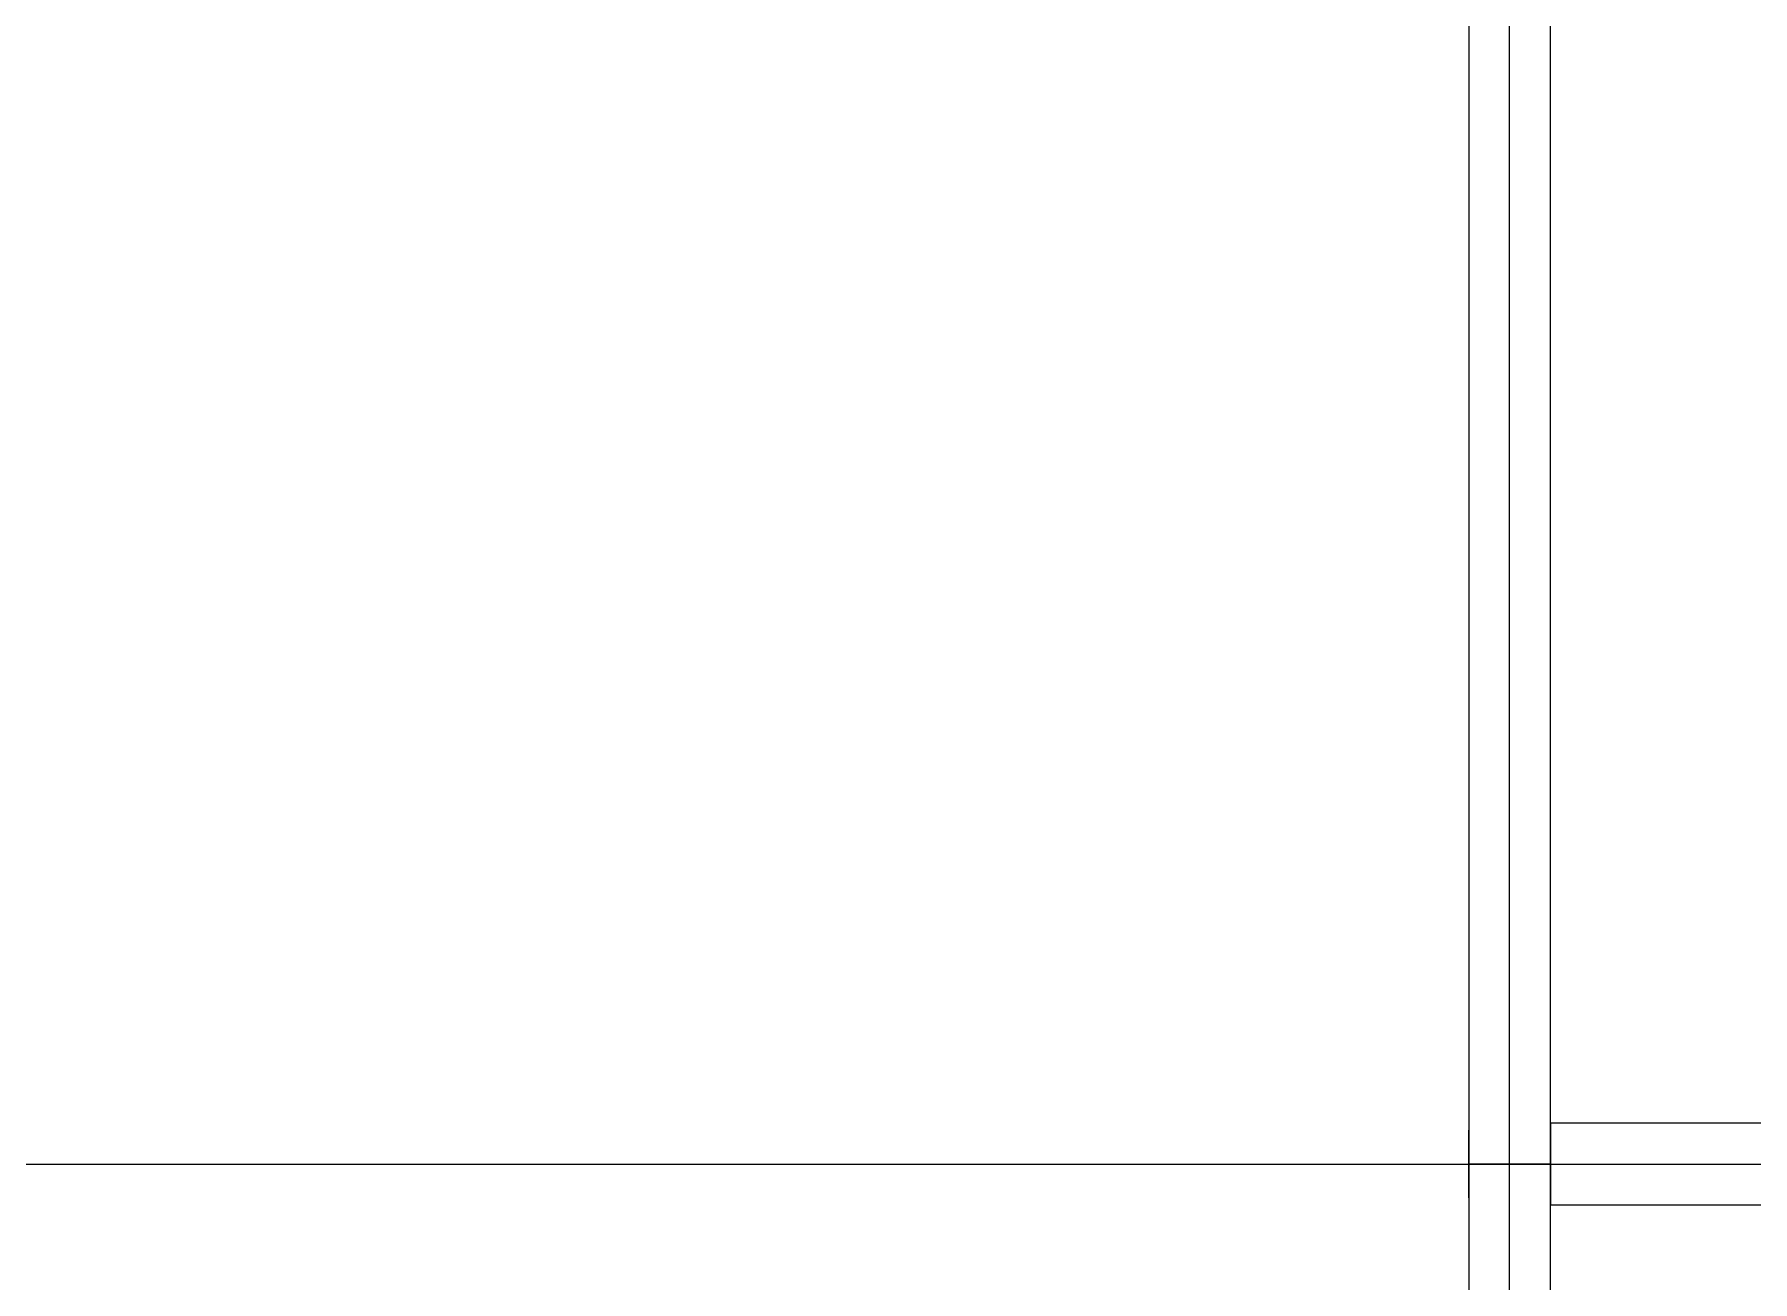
# Model space of a CAD drawing. Header units: millimetres. Extents: x -973 to 28250, y -35942 to 8545.
# Drawn here: x 18278 to 19544, y -8442 to -7523 of the extents above; entities that cross this region are included whole.
import ezdxf

# ---------------------------------------------------------------- set-up
doc = ezdxf.new("R2010")
doc.units = ezdxf.units.MM
for name, color, linetype in [('R02_AKS', 8, 'Continuous'), ('R02_BAGLANTI', 3, 'Continuous'), ('R02_DUVAR', 7, 'Continuous'), ('R02_OZEL', 6, 'Continuous')]:
    doc.layers.add(name, color=color, linetype=linetype)

# ---------------------------------------------------------------- blocks, each defined once
blk = doc.blocks.new('R02_CK_I01_V_1_1_P')
blk.add_lwpolyline([(0, 0), (1255, 0), (1255, 60), (0, 60)], close=True)
blk = doc.blocks.new('R02_CK_I02_V_1_1_P')
blk.add_lwpolyline([(1037.5, 0), (1255, 0), (1255, 60), (1037.5, 60)], close=True)
blk = doc.blocks.new('R02_CK_I05_H_N1_1_P')
blk.add_lwpolyline([(0, 0), (202.5, 0), (202.5, 60), (0, 60)], close=True)
blk = doc.blocks.new('R02_SRC_B03')
at = {"color": 31}
for p, q in [((7543.68, 804.49), (7543.68, 809.49)), ((7552.18, 809.99), (7549.68, 809.99)), ((7549.68, 809.99), (7549.68, 803.99)), ((7549.68, 804.49), (7549.68, 809.49)), ((7549.68, 806.99), (7543.68, 806.99)), ((7543.68, 806.99), (7543.68, 804.49)), ((7549.68, 804.49), (7549.68, 806.99)), ((7549.68, 803.99), (7552.18, 803.99))]:
    blk.add_line(p, q, dxfattribs=at)
blk = doc.blocks.new('R02_H')
at = {"xscale": 10, "yscale": 10}
blk.add_blockref('R02_SRC_B03', (-75466.7804, -8069.896676), dxfattribs=at)

msp = doc.modelspace()

# ---------------------------------------------------------------- linework, layer by layer
at = {"layer": 'R02_AKS'}
for p, q in [((19365, -13180), (19365, -6750)), ((15320, -8355), (28250, -8355))]:
    msp.add_line(p, q, dxfattribs=at)

# ---------------------------------------------------------------- block references
at = {"layer": 'R02_BAGLANTI'}
msp.add_blockref('R02_H', (19365, -8355), dxfattribs=at)
at = {"layer": 'R02_DUVAR', "rotation": 90}
for name, p in [('R02_CK_I01_V_1_1_P', (19395, -8355)), ('R02_CK_I02_V_1_1_P', (19395, -9610))]:
    msp.add_blockref(name, p, dxfattribs=at)
at = {"layer": 'R02_OZEL'}
msp.add_blockref('R02_CK_I05_H_N1_1_P', (19395, -8385), dxfattribs=at)

doc.saveas('drawing.dxf')
